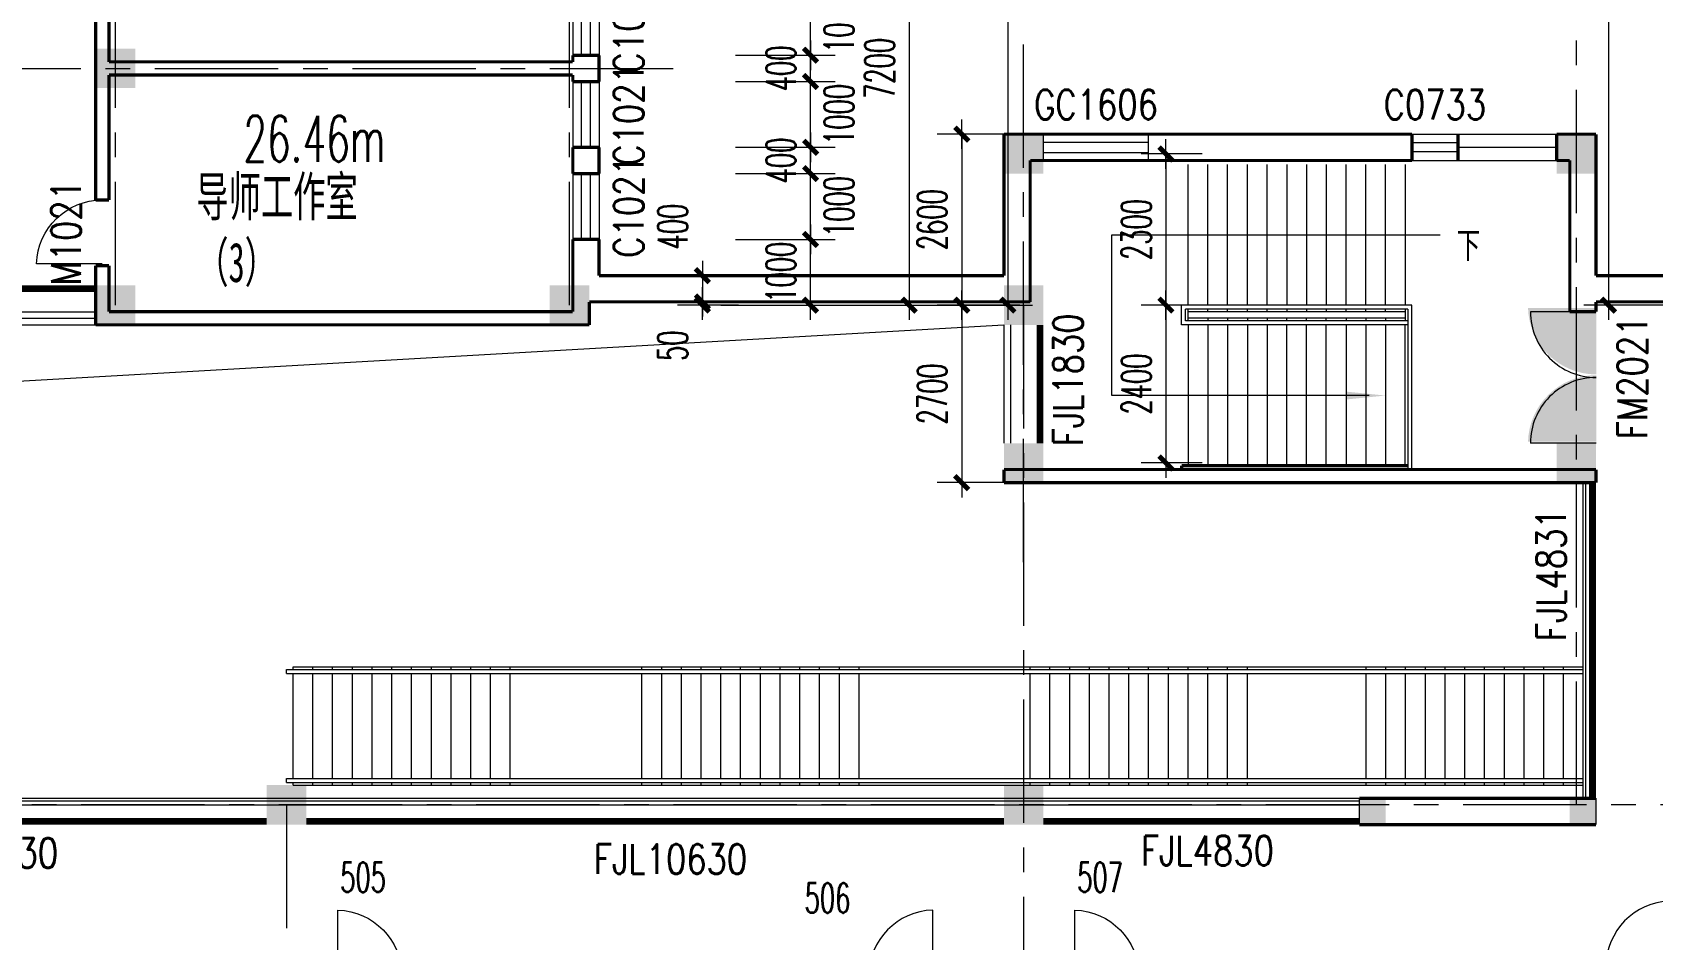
# Model space of a CAD drawing. Extents: x 1575758 to 1999219, y -897052 to -636879.
# Drawn here: x 1905286 to 1929906, y -698258 to -684460 of the extents above; entities that cross this region are included whole.
import ezdxf
from ezdxf.enums import TextEntityAlignment as Align

# ---------------------------------------------------------------- set-up
doc = ezdxf.new("R2010")
doc.units = 0
doc.header["$LTSCALE"] = 1500
doc.header["$MEASUREMENT"] = 0
doc.linetypes.add('CENTER', pattern=[2, 1.25, -0.25, 0.25, -0.25])
doc.linetypes.add('DASH', pattern=[0.35, 0.25, -0.1])
doc.layers.get('0').update_dxf_attribs({"linetype": 'CONTINUOUS', "lineweight": 5})
doc.layers.get('DEFPOINTS').update_dxf_attribs({"linetype": 'CONTINUOUS', "lineweight": 5})
for name, color, linetype, lineweight in [('AXIS', 7, 'CONTINUOUS', 5), ('COLUMN', 7, 'CONTINUOUS', 5), ('DOTE', 7, 'CENTER', 5), ('OTHER', 7, 'CONTINUOUS', 5), ('P-S-TEXT', 7, 'CONTINUOUS', 5), ('PUB_DIM', 7, 'CONTINUOUS', 5), ('STAIR', 7, 'CONTINUOUS', 0), ('U型玻璃', 7, 'CONTINUOUS', 5), ('WALL', 7, 'CONTINUOUS', 5), ('WINDOW', 7, 'CONTINUOUS', 0), ('WINDOW_TEXT', 7, 'CONTINUOUS', 5), ('我的', 7, 'CONTINUOUS', 5), ('防火卷帘', 7, 'CONTINUOUS', 5), ('防火卷帘名称', 7, 'CONTINUOUS', 5)]:
    doc.layers.add(name, color=color, linetype=linetype, lineweight=lineweight)
doc.layers.add('防火门', color=10, linetype='CONTINUOUS')
doc.styles.add('_SIMPLEX', font='SIMPLEX.shx', dxfattribs={"width": 0.6})
doc.styles.add('DIM_FONT', font='romans.shx', dxfattribs={"width": 0.6})
doc.styles.add('H1', font='romans.shx', dxfattribs={"width": 1.2, "bigfont": 'hztxt.shx'})
doc.styles.add('SIMPLEX', font='SIMPLEX.SHX', dxfattribs={"width": 0.6})
doc.dimstyles.new('NORMAL', dxfattribs={"dimscale": 1.5, "dimtxt": 300, "dimasz": 1, "dimexe": 250, "dimexo": 300, "dimgap": 150, "dimtad": 1, "dimdec": 0, "dimdsep": 46, "dimtxsty": 'DIM_FONT', "dimblk1": '_DIMX', "dimblk2": '_DIMX', "dimsah": 1, "dimcen": 2.5, "dimdle": 0.3, "dimclrd": 256, "dimclre": 256, "dimclrt": 256, "dimadec": 0, "dimazin": 0, "dimtfac": 1, "dimtdec": 0, "dimtix": 1, "dimtmove": 2, "dimatfit": 3, "dimldrblk": '_DIMX', "dimfxl": 1, "dimtvp": 1, "dimtolj": 1, "dimtzin": 0, "dimlwd": -1, "dimlwe": -1, "dimarcsym": 0})

# ---------------------------------------------------------------- blocks, each defined once
blk = doc.blocks.new('_FZH')
blk.add_solid([(0.5, -0.5), (-0.5, -0.5), (0.5, 0.5), (-0.5, 0.5)])
blk = doc.blocks.new('M_A2ZXL')
blk.add_line((-0.472, 0), (-0.472, -1))
blk.add_arc((-0.5, 0), 1, 271.6231, 0)
blk = doc.blocks.new('_WBLK')
for p, q in [((-0.5, 0.5), (0.5, 0.5)), ((0.5, 0.167), (-0.5, 0.167)), ((0.5, -0.167), (-0.5, -0.167)), ((-0.5, -0.5), (0.5, -0.5))]:
    blk.add_line(p, q)
at = {"layer": 'WINDOW_TEXT', "style": 'SIMPLEX', "flags": 9}
blk.add_attdef('A', text='', height=1, dxfattribs=at).set_placement((0, 1.5), align=Align.MIDDLE)
blk = doc.blocks.new('_DIMX')
blk.add_line((-150, 0), (150, 0))
at = {"const_width": 50}
blk.add_lwpolyline([(-70, -70), (70, 70)], dxfattribs=at)
blk = doc.blocks.new('*D1109')
at = {"layer": 'AXIS'}
for p, q in [((1915748, -681408), (1918985, -681408)), ((1918610, -681409), (1918610, -688606)), ((1915748, -688608), (1918985, -688608))]:
    blk.add_line(p, q, dxfattribs=at)
at = {"layer": 'DEFPOINTS', "color": 0, "lineweight": 5}
for p in [(1915298, -681408), (1915298, -688608), (1918610, -688608)]:
    blk.add_point(p, dxfattribs=at)
at = {"layer": 'AXIS', "xscale": 1.5, "yscale": 1.5, "zscale": 1.5}
for p, rotation in [((1918610, -681408), 90), ((1918610, -688608), 270)]:
    blk.add_blockref('_DIMX', p, dxfattribs=dict(at, rotation=rotation))
at = {"layer": 'AXIS', "insert": (1918160, -685008), "char_height": 450, "attachment_point": 5, "rotation": 90, "style": 'DIM_FONT'}
blk.add_mtext('\\A1;7200', dxfattribs=at)
blk = doc.blocks.new('*D1110')
at = {"layer": 'AXIS'}
for p, q in [((1916060, -653358), (1920485, -653358)), ((1920110, -653359), (1920110, -688606)), ((1916060, -688608), (1920485, -688608))]:
    blk.add_line(p, q, dxfattribs=at)
at = {"layer": 'DEFPOINTS', "color": 0, "lineweight": 5}
for p in [(1915610, -653358), (1915610, -688608), (1920110, -688608)]:
    blk.add_point(p, dxfattribs=at)
at = {"layer": 'AXIS', "xscale": 1.5, "yscale": 1.5, "zscale": 1.5}
for p, rotation in [((1920110, -653358), 90), ((1920110, -688608), 270)]:
    blk.add_blockref('_DIMX', p, dxfattribs=dict(at, rotation=rotation))
at = {"layer": 'AXIS', "insert": (1919660, -670983), "char_height": 450, "attachment_point": 5, "rotation": 90, "style": 'DIM_FONT'}
blk.add_mtext('\\A1;35250', dxfattribs=at)
blk = doc.blocks.new('*D1115')
at = {"layer": 'AXIS'}
for p, q in [((1932692, -653358), (1928859, -653358)), ((1929234, -653359), (1929234, -688606)), ((1932692, -688608), (1928859, -688608))]:
    blk.add_line(p, q, dxfattribs=at)
at = {"layer": 'DEFPOINTS', "color": 0, "lineweight": 5}
for p in [(1933142, -653358), (1929234, -688608), (1933142, -688608)]:
    blk.add_point(p, dxfattribs=at)
at = {"layer": 'AXIS', "xscale": 1.5, "yscale": 1.5, "zscale": 1.5}
for p, rotation in [((1929234, -653358), 90), ((1929234, -688608), 270)]:
    blk.add_blockref('_DIMX', p, dxfattribs=dict(at, rotation=rotation))
at = {"layer": 'AXIS', "insert": (1928784, -670983), "char_height": 450, "attachment_point": 5, "rotation": 90, "style": 'DIM_FONT'}
blk.add_mtext('\\A1;35250', dxfattribs=at)
blk = doc.blocks.new('*D1122')
at = {"layer": 'DEFPOINTS', "color": 0, "lineweight": 5}
for p in [(1915518, -686208), (1917110, -686208), (1915518, -686608)]:
    blk.add_point(p, dxfattribs=at)
at = {"layer": 'PUB_DIM'}
for p, q in [((1915968, -686208), (1917485, -686208)), ((1917110, -686206), (1917110, -686205)), ((1917110, -686608), (1917110, -686208)), ((1915968, -686608), (1917485, -686608)), ((1917110, -686609), (1917110, -686611))]:
    blk.add_line(p, q, dxfattribs=at)
at = {"layer": 'PUB_DIM', "xscale": 1.5, "yscale": 1.5, "zscale": 1.5}
for p, rotation in [((1917110, -686208), 270), ((1917110, -686608), 90)]:
    blk.add_blockref('_DIMX', p, dxfattribs=dict(at, rotation=rotation))
at = {"layer": 'PUB_DIM', "insert": (1916660, -686408), "char_height": 450, "attachment_point": 5, "rotation": 90, "style": 'DIM_FONT'}
blk.add_mtext('\\A1;400', dxfattribs=at)
blk = doc.blocks.new('*D1123')
at = {"layer": 'DEFPOINTS', "color": 0, "lineweight": 5}
for p in [(1915518, -685208), (1917110, -685208), (1915518, -686208)]:
    blk.add_point(p, dxfattribs=at)
at = {"layer": 'PUB_DIM'}
for p, q in [((1915968, -685208), (1917485, -685208)), ((1917110, -686206), (1917110, -685209)), ((1915968, -686208), (1917485, -686208))]:
    blk.add_line(p, q, dxfattribs=at)
at = {"layer": 'PUB_DIM', "xscale": 1.5, "yscale": 1.5, "zscale": 1.5}
for p, rotation in [((1917110, -685208), 90), ((1917110, -686208), 270)]:
    blk.add_blockref('_DIMX', p, dxfattribs=dict(at, rotation=rotation))
at = {"layer": 'PUB_DIM', "insert": (1917542, -685708), "char_height": 450, "attachment_point": 5, "rotation": 90, "style": 'DIM_FONT'}
blk.add_mtext('\\A1;1000', dxfattribs=at)
blk = doc.blocks.new('*D1124')
at = {"layer": 'DEFPOINTS', "color": 0, "lineweight": 5}
for p in [(1915518, -684808), (1917110, -684808), (1915518, -685208)]:
    blk.add_point(p, dxfattribs=at)
at = {"layer": 'PUB_DIM'}
for p, q in [((1915968, -684808), (1917485, -684808)), ((1917110, -684806), (1917110, -684805)), ((1917110, -685208), (1917110, -684808)), ((1915968, -685208), (1917485, -685208)), ((1917110, -685209), (1917110, -685211))]:
    blk.add_line(p, q, dxfattribs=at)
at = {"layer": 'PUB_DIM', "xscale": 1.5, "yscale": 1.5, "zscale": 1.5}
for p, rotation in [((1917110, -684808), 270), ((1917110, -685208), 90)]:
    blk.add_blockref('_DIMX', p, dxfattribs=dict(at, rotation=rotation))
at = {"layer": 'PUB_DIM', "insert": (1916660, -685008), "char_height": 450, "attachment_point": 5, "rotation": 90, "style": 'DIM_FONT'}
blk.add_mtext('\\A1;400', dxfattribs=at)
blk = doc.blocks.new('*D1126')
at = {"layer": 'DEFPOINTS', "color": 0, "lineweight": 5}
for p in [(1915518, -687608), (1917110, -687608), (1915518, -688608)]:
    blk.add_point(p, dxfattribs=at)
at = {"layer": 'PUB_DIM'}
for p, q in [((1915968, -687608), (1917485, -687608)), ((1917110, -687606), (1917110, -687605)), ((1917110, -688608), (1917110, -687608)), ((1915968, -688608), (1917485, -688608)), ((1917110, -688609), (1917110, -688611))]:
    blk.add_line(p, q, dxfattribs=at)
at = {"layer": 'PUB_DIM', "xscale": 1.5, "yscale": 1.5, "zscale": 1.5}
for p, rotation in [((1917110, -687608), 270), ((1917110, -688608), 90)]:
    blk.add_blockref('_DIMX', p, dxfattribs=dict(at, rotation=rotation))
at = {"layer": 'PUB_DIM', "insert": (1916660, -688108), "char_height": 450, "attachment_point": 5, "rotation": 90, "style": 'DIM_FONT'}
blk.add_mtext('\\A1;1000', dxfattribs=at)
blk = doc.blocks.new('*D1675')
at = {"layer": 'DEFPOINTS', "color": 0, "lineweight": 5}
for p in [(1915518, -686608), (1917110, -686608), (1915518, -687608)]:
    blk.add_point(p, dxfattribs=at)
at = {"layer": 'PUB_DIM'}
for p, q in [((1915968, -686608), (1917485, -686608)), ((1917110, -687606), (1917110, -686609)), ((1915968, -687608), (1917485, -687608))]:
    blk.add_line(p, q, dxfattribs=at)
at = {"layer": 'PUB_DIM', "xscale": 1.5, "yscale": 1.5, "zscale": 1.5}
for p, rotation in [((1917110, -686608), 90), ((1917110, -687608), 270)]:
    blk.add_blockref('_DIMX', p, dxfattribs=dict(at, rotation=rotation))
at = {"layer": 'PUB_DIM', "insert": (1917542, -687108), "char_height": 450, "attachment_point": 5, "rotation": 90, "style": 'DIM_FONT'}
blk.add_mtext('\\A1;1000', dxfattribs=at)
blk = doc.blocks.new('*D1676')
at = {"layer": 'DEFPOINTS', "color": 0, "lineweight": 5}
for p in [(1915518, -683808), (1917110, -683808), (1915518, -684808)]:
    blk.add_point(p, dxfattribs=at)
at = {"layer": 'PUB_DIM'}
for p, q in [((1915968, -683808), (1917485, -683808)), ((1917110, -684806), (1917110, -683809)), ((1915968, -684808), (1917485, -684808))]:
    blk.add_line(p, q, dxfattribs=at)
at = {"layer": 'PUB_DIM', "xscale": 1.5, "yscale": 1.5, "zscale": 1.5}
for p, rotation in [((1917110, -683808), 90), ((1917110, -684808), 270)]:
    blk.add_blockref('_DIMX', p, dxfattribs=dict(at, rotation=rotation))
at = {"layer": 'PUB_DIM', "insert": (1917542, -684308), "char_height": 450, "attachment_point": 5, "rotation": 90, "style": 'DIM_FONT'}
blk.add_mtext('\\A1;1000', dxfattribs=at)
blk = doc.blocks.new('*D1679')
at = {"layer": 'AXIS'}
for p, q in [((1920298, -686008), (1919033, -686008)), ((1919408, -686009), (1919408, -688606)), ((1920291, -688608), (1919033, -688608))]:
    blk.add_line(p, q, dxfattribs=at)
at = {"layer": 'DEFPOINTS', "color": 0, "lineweight": 5}
for p in [(1920748, -686008), (1919408, -688608), (1920741, -688608)]:
    blk.add_point(p, dxfattribs=at)
at = {"layer": 'AXIS', "xscale": 1.5, "yscale": 1.5, "zscale": 1.5}
for p, rotation in [((1919408, -686008), 90), ((1919408, -688608), 270)]:
    blk.add_blockref('_DIMX', p, dxfattribs=dict(at, rotation=rotation))
at = {"layer": 'AXIS', "insert": (1918958, -687308), "char_height": 450, "attachment_point": 5, "rotation": 90, "style": 'DIM_FONT'}
blk.add_mtext('\\A1;2600', dxfattribs=at)
blk = doc.blocks.new('*D1680')
at = {"layer": 'AXIS'}
for p, q in [((1920291, -688608), (1919033, -688608)), ((1919408, -688609), (1919408, -691306)), ((1920298, -691308), (1919033, -691308))]:
    blk.add_line(p, q, dxfattribs=at)
at = {"layer": 'DEFPOINTS', "color": 0, "lineweight": 5}
for p in [(1920741, -688608), (1919408, -691308), (1920748, -691308)]:
    blk.add_point(p, dxfattribs=at)
at = {"layer": 'AXIS', "xscale": 1.5, "yscale": 1.5, "zscale": 1.5}
for p, rotation in [((1919408, -688608), 90), ((1919408, -691308), 270)]:
    blk.add_blockref('_DIMX', p, dxfattribs=dict(at, rotation=rotation))
at = {"layer": 'AXIS', "insert": (1918958, -689958), "char_height": 450, "attachment_point": 5, "rotation": 90, "style": 'DIM_FONT'}
blk.add_mtext('\\A1;2700', dxfattribs=at)
blk = doc.blocks.new('_ARROW')
blk.add_solid([(0, 0), (-1, 0.1), (-1, -0.1)])
blk = doc.blocks.new('_GCBLK')
at = {"linetype": 'DASH'}
for p, q in [((-0.5, -0.5), (-0.5, 0.5)), ((0.5, -0.5), (0.5, 0.5)), ((-0.5, 0.2), (0.5, 0.2)), ((-0.5, -0.2), (0.5, -0.2))]:
    blk.add_line(p, q, dxfattribs=at)
at = {"layer": 'WINDOW_TEXT', "style": 'SIMPLEX', "flags": 9}
blk.add_attdef('A', text='', height=1, dxfattribs=at).set_placement((0, 1.5), align=Align.MIDDLE)
blk = doc.blocks.new('M_A3PTU')
for p, q in [((-0.5, 0), (-0.499, -0.498)), ((0.5, 0), (0.499, -0.498))]:
    blk.add_line(p, q)
for centre, start, end in [((-0.498, -0.001), 269.885, 0.0763), ((0.498, -0.001), 179.9237, 270.115)]:
    blk.add_arc(centre, 0.498, start, end)
blk = doc.blocks.new('*D1764')
at = {"layer": 'DEFPOINTS', "color": 0, "lineweight": 5}
for p in [(1923511, -686308), (1922511, -688608), (1923511, -688608)]:
    blk.add_point(p, dxfattribs=at)
at = {"layer": 'PUB_DIM'}
for p, q in [((1923061, -686308), (1922136, -686308)), ((1922511, -686309), (1922511, -688606)), ((1923061, -688608), (1922136, -688608))]:
    blk.add_line(p, q, dxfattribs=at)
at = {"layer": 'PUB_DIM', "xscale": 1.5, "yscale": 1.5, "zscale": 1.5}
for p, rotation in [((1922511, -686308), 90), ((1922511, -688608), 270)]:
    blk.add_blockref('_DIMX', p, dxfattribs=dict(at, rotation=rotation))
at = {"layer": 'PUB_DIM', "insert": (1922061, -687458), "char_height": 450, "attachment_point": 5, "rotation": 90, "style": 'DIM_FONT'}
blk.add_mtext('\\A1;2300', dxfattribs=at)
blk = doc.blocks.new('*D1765')
at = {"layer": 'DEFPOINTS', "color": 0, "lineweight": 5}
for p in [(1923511, -688608), (1922511, -691008), (1923511, -691008)]:
    blk.add_point(p, dxfattribs=at)
at = {"layer": 'PUB_DIM'}
for p, q in [((1923061, -688608), (1922136, -688608)), ((1922511, -688609), (1922511, -691006)), ((1923061, -691008), (1922136, -691008))]:
    blk.add_line(p, q, dxfattribs=at)
at = {"layer": 'PUB_DIM', "xscale": 1.5, "yscale": 1.5, "zscale": 1.5}
for p, rotation in [((1922511, -688608), 90), ((1922511, -691008), 270)]:
    blk.add_blockref('_DIMX', p, dxfattribs=dict(at, rotation=rotation))
at = {"layer": 'PUB_DIM', "insert": (1922061, -689808), "char_height": 450, "attachment_point": 5, "rotation": 90, "style": 'DIM_FONT'}
blk.add_mtext('\\A1;2400', dxfattribs=at)
blk = doc.blocks.new('*D2220')
at = {"layer": 'DEFPOINTS', "color": 0, "lineweight": 5}
for p in [(1916466, -688158), (1915466, -688558), (1916466, -688558)]:
    blk.add_point(p, dxfattribs=at)
at = {"layer": 'PUB_DIM'}
for p, q in [((1916016, -688158), (1915091, -688158)), ((1915466, -688156), (1915466, -688155)), ((1915466, -688158), (1915466, -688558)), ((1916016, -688558), (1915091, -688558)), ((1915466, -688559), (1915466, -688561))]:
    blk.add_line(p, q, dxfattribs=at)
at = {"layer": 'PUB_DIM', "xscale": 1.5, "yscale": 1.5, "zscale": 1.5}
for p, rotation in [((1915466, -688158), 270), ((1915466, -688558), 90)]:
    blk.add_blockref('_DIMX', p, dxfattribs=dict(at, rotation=rotation))
at = {"layer": 'PUB_DIM', "insert": (1915016, -687414), "char_height": 450, "attachment_point": 5, "rotation": 90, "style": 'DIM_FONT'}
blk.add_mtext('\\A1;400', dxfattribs=at)
blk = doc.blocks.new('*D2221')
at = {"layer": 'DEFPOINTS', "color": 0, "lineweight": 5}
for p in [(1915466, -688608), (1916466, -688558), (1916466, -688608)]:
    blk.add_point(p, dxfattribs=at)
at = {"layer": 'PUB_DIM'}
for p, q in [((1916016, -688558), (1915091, -688558)), ((1916016, -688608), (1915091, -688608)), ((1915466, -688556), (1915466, -688555)), ((1915466, -688558), (1915466, -688608)), ((1915466, -688609), (1915466, -688611))]:
    blk.add_line(p, q, dxfattribs=at)
at = {"layer": 'PUB_DIM', "xscale": 1.5, "yscale": 1.5, "zscale": 1.5}
for p, rotation in [((1915466, -688558), 270), ((1915466, -688608), 90)]:
    blk.add_blockref('_DIMX', p, dxfattribs=dict(at, rotation=rotation))
at = {"layer": 'PUB_DIM', "insert": (1915016, -689224), "char_height": 450, "attachment_point": 5, "rotation": 90, "style": 'DIM_FONT'}
blk.add_mtext('\\A1;50', dxfattribs=at)

msp = doc.modelspace()

# ---------------------------------------------------------------- hatches: boundary and pattern name
at = {"layer": '防火门'}
for points in [[(1929052.2, -688651.5), (1928012.6, -688651.5, 0.4059403), (1929052.2, -689662.1)], [(1929052.2, -690683.6), (1928012.6, -690683.6, -0.4059403), (1929052.2, -689673)]]:
    msp.add_hatch(color=256, dxfattribs=at).paths.add_polyline_path(points)

# ---------------------------------------------------------------- linework, layer by layer
at = {"layer": 'DOTE'}
for p, q in [((1920347.8, -692517.3), (1920347.8, -649086.4)), ((1928747.8, -696208), (1928747.8, -649086.4)), ((1906547.8, -688608), (1906547.8, -650709.5)), ((1913447.8, -688608), (1913447.8, -650709.5)), ((1904147.8, -685008), (1915297.7, -685008)), ((1920347.8, -688608), (1920347.8, -719249.1)), ((1973903.2, -696208), (1888847.8, -696208)), ((1909147.8, -696207.9), (1909147.8, -719249.1))]:
    msp.add_line(p, q, dxfattribs=at)
at = {"layer": 'OTHER'}
msp.add_lwpolyline([(1900747.8, -696108), (1901688.5, -689958.6), (1920047.8, -688908)], dxfattribs=at)
at = {"layer": 'PUB_DIM'}
msp.add_lwpolyline([(1925597.8, -689983), (1921687.5, -689983), (1921687.5, -687538), (1926676.1, -687538)], dxfattribs=at)
at = {"layer": 'STAIR'}
for p, q in [((1926187.8, -686408), (1922807.8, -686408)), ((1922847.8, -688608), (1922847.8, -686468)), ((1923147.8, -688608), (1923147.8, -686468)), ((1923447.8, -688608), (1923447.8, -686468)), ((1923747.8, -688608), (1923747.8, -686468)), ((1924047.8, -688608), (1924047.8, -686468)), ((1924347.8, -686468), (1924347.8, -688608)), ((1924647.8, -686468), (1924647.8, -688608)), ((1924947.8, -686468), (1924947.8, -688608)), ((1925247.8, -688608), (1925247.8, -686468)), ((1925547.8, -688608), (1925547.8, -686468)), ((1925847.8, -688608), (1925847.8, -686468)), ((1926147.8, -686468), (1926147.8, -688608)), ((1926247.8, -688608), (1922747.8, -688608)), ((1922747.8, -688908), (1922747.8, -688608)), ((1926247.8, -691108), (1926247.8, -688608)), ((1926187.8, -688668), (1922807.8, -688668)), ((1922807.8, -688848), (1922807.8, -688668)), ((1926187.8, -688848), (1922807.8, -688848)), ((1922847.8, -688848), (1922847.8, -688668)), ((1926147.8, -688708), (1922847.8, -688708)), ((1926147.8, -688808), (1922847.8, -688808)), ((1923147.8, -688708), (1923147.8, -688668)), ((1923147.8, -688808), (1923147.8, -688848)), ((1923447.8, -688708), (1923447.8, -688668)), ((1923447.8, -688808), (1923447.8, -688848)), ((1923747.8, -688708), (1923747.8, -688668)), ((1923747.8, -688808), (1923747.8, -688848)), ((1924047.8, -688708), (1924047.8, -688668)), ((1924047.8, -688808), (1924047.8, -688848)), ((1924347.8, -688668), (1924347.8, -688708)), ((1924347.8, -688848), (1924347.8, -688808)), ((1924647.8, -688668), (1924647.8, -688708)), ((1924647.8, -688848), (1924647.8, -688808)), ((1924947.8, -688668), (1924947.8, -688708)), ((1924947.8, -688848), (1924947.8, -688808)), ((1925247.8, -688708), (1925247.8, -688668)), ((1925247.8, -688808), (1925247.8, -688848)), ((1925547.8, -688708), (1925547.8, -688668)), ((1925547.8, -688808), (1925547.8, -688848)), ((1925847.8, -688708), (1925847.8, -688668)), ((1925847.8, -688808), (1925847.8, -688848)), ((1926147.8, -688668), (1926147.8, -688848)), ((1926187.8, -688668), (1926187.8, -691108)), ((1920047.8, -688908), (1920047.8, -690708)), ((1920147.8, -688908), (1920147.8, -690708)), ((1926187.8, -688908), (1922747.8, -688908)), ((1922847.8, -688908), (1922847.8, -691048)), ((1923147.8, -688908), (1923147.8, -691048)), ((1923447.8, -688908), (1923447.8, -691048)), ((1923747.8, -688908), (1923747.8, -691048)), ((1924047.8, -688908), (1924047.8, -691048)), ((1924347.8, -691048), (1924347.8, -688908)), ((1924647.8, -691048), (1924647.8, -688908)), ((1924947.8, -691048), (1924947.8, -688908)), ((1925247.8, -688908), (1925247.8, -691048)), ((1925547.8, -688908), (1925547.8, -691048)), ((1925847.8, -688908), (1925847.8, -691048)), ((1926147.8, -691048), (1926147.8, -688908)), ((1928847.8, -691308), (1928847.8, -696108)), ((1928887.8, -691308), (1928887.8, -696108)), ((1928947.8, -691308), (1928947.8, -696108)), ((1909147.9, -694208), (1909147.9, -694148)), ((1909147.9, -694148), (1928847.8, -694148)), ((1909147.9, -694208), (1928847.8, -694208)), ((1909247.9, -694148), (1909247.9, -694108)), ((1909247.9, -694108), (1928847.9, -694108)), ((1909247.9, -695808), (1909247.9, -694208)), ((1909547.9, -694148), (1909547.9, -694108)), ((1909547.9, -695808), (1909547.9, -694208)), ((1909847.9, -694148), (1909847.9, -694108)), ((1909847.9, -695808), (1909847.9, -694208)), ((1910147.9, -694148), (1910147.9, -694108)), ((1910147.9, -695808), (1910147.9, -694208)), ((1910447.9, -694148), (1910447.9, -694108)), ((1910447.9, -695808), (1910447.9, -694208)), ((1910747.9, -694148), (1910747.9, -694108)), ((1910747.9, -695808), (1910747.9, -694208)), ((1911047.9, -694148), (1911047.9, -694108)), ((1911047.9, -695808), (1911047.9, -694208)), ((1911347.9, -694148), (1911347.9, -694108)), ((1911347.9, -695808), (1911347.9, -694208)), ((1911647.9, -694148), (1911647.9, -694108)), ((1911647.9, -695808), (1911647.9, -694208)), ((1911947.9, -694148), (1911947.9, -694108)), ((1911947.9, -695808), (1911947.9, -694208)), ((1912247.9, -694148), (1912247.9, -694108)), ((1912247.9, -695808), (1912247.9, -694208)), ((1912547.9, -694148), (1912547.9, -694108)), ((1912547.9, -695808), (1912547.9, -694208)), ((1914547.9, -694148), (1914547.9, -694108)), ((1914547.9, -695808), (1914547.9, -694208)), ((1914847.9, -694148), (1914847.9, -694108)), ((1914847.9, -695808), (1914847.9, -694208)), ((1915147.9, -694148), (1915147.9, -694108)), ((1915147.9, -695808), (1915147.9, -694208)), ((1915447.9, -694148), (1915447.9, -694108)), ((1915447.9, -695808), (1915447.9, -694208)), ((1915747.9, -694148), (1915747.9, -694108)), ((1915747.9, -695808), (1915747.9, -694208)), ((1916047.9, -694148), (1916047.9, -694108)), ((1916047.9, -695808), (1916047.9, -694208)), ((1916347.9, -694148), (1916347.9, -694108)), ((1916347.9, -695808), (1916347.9, -694208)), ((1916647.9, -694148), (1916647.9, -694108)), ((1916647.9, -695808), (1916647.9, -694208)), ((1916947.9, -694148), (1916947.9, -694108)), ((1916947.9, -695808), (1916947.9, -694208)), ((1917247.9, -694148), (1917247.9, -694108)), ((1917247.9, -695808), (1917247.9, -694208)), ((1917547.9, -694148), (1917547.9, -694108)), ((1917547.9, -695808), (1917547.9, -694208)), ((1917847.9, -694148), (1917847.9, -694108)), ((1917847.9, -695808), (1917847.9, -694208)), ((1920447.9, -694148), (1920447.9, -694108)), ((1920447.9, -695808), (1920447.9, -694208)), ((1920747.9, -694148), (1920747.9, -694108)), ((1920747.9, -695808), (1920747.9, -694208)), ((1921047.9, -694148), (1921047.9, -694108)), ((1921047.9, -695808), (1921047.9, -694208)), ((1921347.9, -694148), (1921347.9, -694108)), ((1921347.9, -695808), (1921347.9, -694208)), ((1921647.9, -694148), (1921647.9, -694108)), ((1921647.9, -695808), (1921647.9, -694208)), ((1921947.9, -694148), (1921947.9, -694108)), ((1921947.9, -695808), (1921947.9, -694208)), ((1922247.9, -694148), (1922247.9, -694108)), ((1922247.9, -695808), (1922247.9, -694208)), ((1922547.9, -694148), (1922547.9, -694108)), ((1922547.9, -695808), (1922547.9, -694208)), ((1922847.9, -694148), (1922847.9, -694108)), ((1922847.9, -695808), (1922847.9, -694208)), ((1923147.9, -694148), (1923147.9, -694108)), ((1923147.9, -695808), (1923147.9, -694208)), ((1923447.9, -694148), (1923447.9, -694108)), ((1923447.9, -695808), (1923447.9, -694208)), ((1923747.9, -694148), (1923747.9, -694108)), ((1923747.9, -695808), (1923747.9, -694208)), ((1925547.9, -694108), (1925547.9, -694148)), ((1925547.9, -694208), (1925547.9, -695808)), ((1925847.9, -694108), (1925847.9, -694148)), ((1925847.9, -694208), (1925847.9, -695808)), ((1926147.9, -694108), (1926147.9, -694148)), ((1926147.9, -694208), (1926147.9, -695808)), ((1926447.9, -694108), (1926447.9, -694148)), ((1926447.9, -694208), (1926447.9, -695808)), ((1926747.9, -694108), (1926747.9, -694148)), ((1926747.9, -694208), (1926747.9, -695808)), ((1927047.9, -694108), (1927047.9, -694148)), ((1927047.9, -694208), (1927047.9, -695808)), ((1927347.9, -694108), (1927347.9, -694148)), ((1927347.9, -694208), (1927347.9, -695808)), ((1927647.9, -694108), (1927647.9, -694148)), ((1927647.9, -694208), (1927647.9, -695808)), ((1927947.9, -694108), (1927947.9, -694148)), ((1927947.9, -694208), (1927947.9, -695808)), ((1928247.9, -694108), (1928247.9, -694148)), ((1928247.9, -694208), (1928247.9, -695808)), ((1928547.9, -694108), (1928547.9, -694148)), ((1928547.9, -694208), (1928547.9, -695808)), ((1909147.9, -695868), (1909147.9, -695808)), ((1909147.9, -695808), (1928847.8, -695808)), ((1909147.9, -695868), (1928847.8, -695868)), ((1909247.9, -695908), (1909247.9, -695868)), ((1909247.9, -695908), (1928847.9, -695908)), ((1909547.9, -695908), (1909547.9, -695868)), ((1909847.9, -695908), (1909847.9, -695868)), ((1910147.9, -695908), (1910147.9, -695868)), ((1910447.9, -695908), (1910447.9, -695868)), ((1910747.9, -695908), (1910747.9, -695868)), ((1911047.9, -695908), (1911047.9, -695868)), ((1911347.9, -695908), (1911347.9, -695868)), ((1911647.9, -695908), (1911647.9, -695868)), ((1911947.9, -695908), (1911947.9, -695868)), ((1912247.9, -695908), (1912247.9, -695868)), ((1912547.9, -695908), (1912547.9, -695868)), ((1914547.9, -695908), (1914547.9, -695868)), ((1914847.9, -695908), (1914847.9, -695868)), ((1915147.9, -695908), (1915147.9, -695868)), ((1915447.9, -695908), (1915447.9, -695868)), ((1915747.9, -695908), (1915747.9, -695868)), ((1916047.9, -695908), (1916047.9, -695868)), ((1916347.9, -695908), (1916347.9, -695868)), ((1916647.9, -695908), (1916647.9, -695868)), ((1916947.9, -695908), (1916947.9, -695868)), ((1917247.9, -695908), (1917247.9, -695868)), ((1917547.9, -695908), (1917547.9, -695868)), ((1917847.9, -695908), (1917847.9, -695868)), ((1920447.9, -695908), (1920447.9, -695868)), ((1920747.9, -695908), (1920747.9, -695868)), ((1921047.9, -695908), (1921047.9, -695868)), ((1921347.9, -695908), (1921347.9, -695868)), ((1921647.9, -695908), (1921647.9, -695868)), ((1921947.9, -695908), (1921947.9, -695868)), ((1922247.9, -695908), (1922247.9, -695868)), ((1922547.9, -695908), (1922547.9, -695868)), ((1922847.9, -695908), (1922847.9, -695868)), ((1923147.9, -695908), (1923147.9, -695868)), ((1923447.9, -695908), (1923447.9, -695868)), ((1923747.9, -695908), (1923747.9, -695868)), ((1925547.9, -695868), (1925547.9, -695908)), ((1925847.9, -695868), (1925847.9, -695908)), ((1926147.9, -695868), (1926147.9, -695908)), ((1926447.9, -695868), (1926447.9, -695908)), ((1926747.9, -695868), (1926747.9, -695908)), ((1927047.9, -695868), (1927047.9, -695908)), ((1927347.9, -695868), (1927347.9, -695908)), ((1927647.9, -695868), (1927647.9, -695908)), ((1927947.9, -695868), (1927947.9, -695908)), ((1928247.9, -695868), (1928247.9, -695908)), ((1928547.9, -695868), (1928547.9, -695908)), ((1900649.3, -696148), (1925440.5, -696148)), ((1900697.8, -696108), (1925440.5, -696108)), ((1900847.8, -696208), (1925440.5, -696208)), ((1929047.8, -696408), (1929047.9, -696408))]:
    msp.add_line(p, q, dxfattribs=at)
at = {"layer": 'STAIR', "const_width": 50}
for points in [[(1922747.8, -691048), (1922747.8, -691108)], [(1922747.8, -691048), (1926187.8, -691048)], [(1926187.8, -691108), (1922807.8, -691108)]]:
    msp.add_lwpolyline(points, dxfattribs=at)
at = {"layer": 'U型玻璃'}
for p, q in [((1900847.8, -688707.9), (1906247.8, -688707.9)), ((1900847.8, -688807.9), (1906247.8, -688807.9)), ((1900847.8, -688907.9), (1906247.8, -688907.9))]:
    msp.add_line(p, q, dxfattribs=at)
at = {"layer": 'WALL'}
for p, q in [((1925447.5, -696108), (1925447.5, -696508)), ((1929047.8, -696508), (1929047.8, -696108))]:
    msp.add_line(p, q, dxfattribs=at)
at = {"layer": 'WALL', "const_width": 50}
for points in [[(1906247.8, -682907.9), (1906247.8, -687008)], [(1906447.8, -684908), (1906447.8, -682907.9)], [(1906447.8, -684908), (1913497.8, -684908)], [(1913497.8, -684908), (1913497.8, -684807.9)], [(1913897.8, -684807.9), (1913497.8, -684807.9)], [(1913897.8, -684807.9), (1913897.8, -685207.9)], [(1906447.8, -687008), (1906447.8, -685108)], [(1906447.8, -685108), (1913497.8, -685108)], [(1913497.8, -685207.9), (1913497.8, -685108)], [(1913897.8, -685207.9), (1913497.8, -685207.9)], [(1920047.8, -688158), (1920047.8, -686008)], [(1920047.8, -686008), (1926247.8, -686008)], [(1926247.8, -686408), (1926247.8, -686008)], [(1928447.8, -686008), (1929047.8, -686008)], [(1928447.8, -686408), (1928447.8, -686008)], [(1929047.8, -688158), (1929047.8, -686008)], [(1913897.8, -686207.9), (1913497.8, -686207.9)], [(1913497.8, -686607.9), (1913497.8, -686207.9)], [(1913897.8, -686207.9), (1913897.8, -686607.9)], [(1920447.8, -688558), (1920447.8, -686408)], [(1920447.8, -686408), (1926247.8, -686408)], [(1928447.8, -686408), (1928647.8, -686408)], [(1928647.8, -688708), (1928647.8, -686408)], [(1913897.8, -686607.9), (1913497.8, -686607.9)], [(1906247.8, -687008), (1906447.8, -687008)], [(1913897.8, -687607.9), (1913497.8, -687607.9)], [(1913497.8, -688707.9), (1913497.8, -687607.9)], [(1913897.8, -687607.9), (1913897.8, -688158)], [(1906247.8, -688008), (1906247.8, -688907.9)], [(1906247.8, -688008), (1906447.8, -688008)], [(1906447.8, -688707.9), (1906447.8, -688008)], [(1913897.8, -688158), (1920047.8, -688158)], [(1929047.8, -688158), (1934697.8, -688158)], [(1913747.8, -688558), (1913747.8, -688907.9)], [(1913747.8, -688558), (1920447.8, -688558)], [(1929047.8, -688708), (1929047.8, -688558)], [(1929047.8, -688558), (1934297.8, -688558)], [(1906447.8, -688707.9), (1913497.8, -688707.9)], [(1928647.8, -688708), (1929047.8, -688708)], [(1906247.8, -688907.9), (1913747.8, -688907.9)], [(1920047.8, -691308), (1920047.8, -691108)], [(1920047.8, -691108), (1929047.8, -691108)], [(1929047.8, -691308), (1920047.8, -691308)], [(1929047.8, -691308), (1929047.8, -691108)], [(1925447.5, -696108), (1929047.8, -696108)], [(1929047.8, -696508), (1925447.5, -696508)]]:
    msp.add_lwpolyline(points, dxfattribs=at)
at = {"layer": 'WINDOW'}
for p, q in [((1926947.8, -686008), (1928447.8, -686008)), ((1926947.8, -686208), (1928447.8, -686208)), ((1926947.8, -686408), (1928447.8, -686408))]:
    msp.add_line(p, q, dxfattribs=at)
at = {"layer": 'WINDOW', "const_width": 50}
msp.add_lwpolyline([(1926947.8, -686408), (1926947.8, -686008)], dxfattribs=at)
at = {"layer": '防火卷帘', "linetype": 'DASH', "const_width": 100}
for points in [[(1906242.8, -688358), (1898447.8, -688358)], [(1920597.8, -690708), (1920597.8, -688908)], [(1928997.8, -691308.2), (1928997.8, -696108)], [(1900947.7, -696458), (1908847.8, -696458)], [(1920047.8, -696458), (1909447.8, -696458)], [(1925447.5, -696458), (1920647.8, -696458)]]:
    msp.add_lwpolyline(points, dxfattribs=at)

# ---------------------------------------------------------------- block references
at = {"layer": 'COLUMN', "xscale": 600, "yscale": 600, "zscale": 600}
for p in [(1906547.8, -685008), (1906547.8, -688607.9), (1913447.8, -688607.9), (1909147.8, -696208), (1920347.8, -696208)]:
    msp.add_blockref('_FZH', p, dxfattribs=at)
at = {"layer": 'COLUMN', "extrusion": (0, 0, -1), "zscale": -400}
for p, xscale, yscale in [((-1920347.8, -686308), 600, 600), ((-1928747.8, -686308), 600, 600), ((-1920347.8, -688608), 600, 600), ((-1920347.8, -688608), 600, 600), ((-1920347.8, -691008), 600, 600), ((-1928747.8, -691008), 600, 600), ((-1925647.5, -696308), 400, 400), ((-1928847.8, -696308), 400, 400)]:
    msp.add_blockref('_FZH', p, dxfattribs=dict(at, xscale=xscale, yscale=yscale))
at = {"layer": 'PUB_DIM', "xscale": 600, "yscale": 600, "zscale": 600}
msp.add_blockref('_ARROW', (1925847.8, -689983), dxfattribs=at)
at = {"layer": 'WINDOW'}
ref = msp.add_blockref('_WBLK', (1913697.8, -684307.9), dxfattribs=dict(at, xscale=1000, yscale=400.0000000034925, zscale=1000, rotation=270))
ref.add_attrib('A', 'C1021', dxfattribs={"layer": 'WINDOW_TEXT', "height": 450, "rotation": 90, "style": '_SIMPLEX', "width": 0.8, "flags": 8}).set_placement((1914347.8, -684307.9), align=Align.MIDDLE)
ref = msp.add_blockref('_WBLK', (1913697.8, -685707.9), dxfattribs=dict(at, xscale=1000, yscale=400.0000000037253, zscale=1000, rotation=270))
ref.add_attrib('A', 'C1021', dxfattribs={"layer": 'WINDOW_TEXT', "height": 450, "rotation": 90, "style": '_SIMPLEX', "width": 0.8, "flags": 8}).set_placement((1914347.8, -685707.9), align=Align.MIDDLE)
ref = msp.add_blockref('_GCBLK', (1921447.8, -686208), dxfattribs=dict(at, xscale=1600, yscale=400, zscale=1600))
ref.add_attrib('A', 'GC1606', dxfattribs={"layer": 'WINDOW_TEXT', "height": 450, "style": '_SIMPLEX', "width": 0.8, "flags": 8}).set_placement((1921447.8, -685558), align=Align.MIDDLE)
ref = msp.add_blockref('_WBLK', (1926597.8, -686208), dxfattribs=dict(at, xscale=700, yscale=400.0000000001164, zscale=700))
ref.add_attrib('A', 'C0733', dxfattribs={"layer": 'WINDOW_TEXT', "height": 450, "style": '_SIMPLEX', "width": 0.8, "flags": 8}).set_placement((1926597.8, -685558), align=Align.MIDDLE)
ref = msp.add_blockref('_WBLK', (1913697.8, -687107.9), dxfattribs=dict(at, xscale=1000, yscale=400.0000000034925, zscale=1000, rotation=270))
ref.add_attrib('A', 'C1021', dxfattribs={"layer": 'WINDOW_TEXT', "height": 450, "rotation": 90, "style": '_SIMPLEX', "width": 0.8, "flags": 8}).set_placement((1914347.8, -687107.9), align=Align.MIDDLE)
ref = msp.add_blockref('M_A2ZXL', (1906347.8, -687508), dxfattribs=dict(at, xscale=1000, yscale=-1000, zscale=1000, rotation=90))
ref.add_attrib('A', 'M1021', dxfattribs={"layer": 'WINDOW_TEXT', "height": 450, "rotation": 90, "style": '_SIMPLEX', "width": 0.8, "flags": 8}).set_placement((1905797.8, -687508, 600.5), align=Align.MIDDLE)
ref = msp.add_blockref('M_A3PTU', (1929047.8, -689708), dxfattribs=dict(at, xscale=2000, yscale=2000, zscale=2000, rotation=270))
ref.add_attrib('A', 'FM2021', dxfattribs={"layer": 'WINDOW_TEXT', "height": 450, "rotation": 90, "style": '_SIMPLEX', "width": 0.8, "flags": 8}).set_placement((1929597.8, -689708, -360295.4), align=Align.MIDDLE)
ref = msp.add_blockref('M_A2ZXL', (1929697.8, -698671.5), dxfattribs=dict(at, xscale=1000, yscale=1000, zscale=1000, rotation=180))
ref.add_attrib('A', 'M1031', dxfattribs={"layer": 'WINDOW_TEXT', "height": 450, "style": '_SIMPLEX', "width": 0.8, "flags": 8}).set_placement((1929697.8, -699221.5, -300246.1), align=Align.MIDDLE)
ref = msp.add_blockref('M_A2ZXL', (1910397.8, -698808.1), dxfattribs=dict(at, xscale=-1000, yscale=1000, zscale=1000, rotation=180))
ref.add_attrib('A', 'M1031', dxfattribs={"layer": 'WINDOW_TEXT', "height": 450, "style": '_SIMPLEX', "width": 0.8, "flags": 8}).set_placement((1910397.8, -699358.1, -300246.1), align=Align.MIDDLE)
ref = msp.add_blockref('M_A2ZXL', (1918497.8, -698808), dxfattribs=dict(at, xscale=1000, yscale=1000, zscale=1000, rotation=180))
ref.add_attrib('A', 'M1031', dxfattribs={"layer": 'WINDOW_TEXT', "height": 450, "style": '_SIMPLEX', "width": 0.8, "flags": 8}).set_placement((1918497.8, -699358, -300246.1), align=Align.MIDDLE)
ref = msp.add_blockref('M_A2ZXL', (1921597.8, -698808), dxfattribs=dict(at, xscale=-1000, yscale=1000, zscale=1000, rotation=180))
ref.add_attrib('A', 'M1031', dxfattribs={"layer": 'WINDOW_TEXT', "height": 450, "style": '_SIMPLEX', "width": 0.8, "flags": 8}).set_placement((1921597.8, -699358, -300246.1), align=Align.MIDDLE)

# ---------------------------------------------------------------- texts
at = {"layer": 'P-S-TEXT', "style": 'H1', "width": 0.8}
msp.add_text('下', height=450, rotation=360, dxfattribs=at).set_placement((1926927.2, -687938.2))
at = {"layer": '我的', "color": 0, "lineweight": 5, "attachment_point": 1, "style": 'DIM_FONT'}
for s, insert, char_height, width in [('{\\C3;26.46m}', (1908490.8, -685727.9), 700, 1961.47), ('{\\f宋体|b0|i0|c134|p2;导师工作室 （3）}', (1907775.4, -686656), 600, 3620.03), ('505', (1909962.9, -697084.5), 450, 1894.64), ('507', (1921162.9, -697084.5), 450, 1894.64), ('506', (1917021.3, -697400.8), 450, 1894.64)]:
    msp.add_mtext(s, dxfattribs=dict(at, insert=insert, char_height=char_height, width=width))
at = {"layer": '防火卷帘名称', "style": '_SIMPLEX', "width": 0.8}
for s, p in [('FJL1830', (1921249.5, -690755.3)), ('FJL4831', (1928589.7, -693719.4))]:
    msp.add_text(s, height=450, rotation=90, dxfattribs=at).set_placement(p)
for s, p in [('FJL8030', (1903655.9, -697165.5)), ('FJL4830', (1922130.9, -697128.5)), ('FJL10630', (1913818.1, -697258))]:
    msp.add_text(s, height=450, dxfattribs=at).set_placement(p)

# ---------------------------------------------------------------- dimensions: what is measured, and where the dimension line sits
at = {"layer": 'AXIS'}
for base, p1, p2, angle, picture, middle in [((1920109.6, -688607.9), (1915610.2, -653357.9), (1915610.2, -688607.9), 90, '*D1110', (1919659.6, -670982.9)), ((1929233.9, -688607.9), (1933141.7, -653357.9), (1933141.7, -688607.9), 270, '*D1115', (1928783.9, -670982.9)), ((1918609.6, -688607.9), (1915297.7, -681407.9), (1915297.7, -688607.9), 270, '*D1109', (1918159.6, -685007.9)), ((1919407.6, -688607.9), (1920748.2, -686007.9), (1920741.4, -688607.9), 90, '*D1679', (1918957.6, -687307.9)), ((1919407.6, -691307.9), (1920741.4, -688607.9), (1920748.2, -691307.9), 90, '*D1680', (1918957.6, -689957.9))]:
    dim = msp.add_linear_dim(base=base, p1=p1, p2=p2, angle=angle, dimstyle='NORMAL', dxfattribs=at)
    dim.commit()
    dim.dimension.update_dxf_attribs({"geometry": picture, "text_midpoint": middle})
at = {"layer": 'PUB_DIM'}
for base, p1, p2, angle, picture, middle in [((1917109.6, -683807.9), (1915518, -684807.9), (1915518, -683807.9), 90, '*D1676', (1917541.6, -684307.9)), ((1917109.6, -685207.9), (1915518, -686207.9), (1915518, -685207.9), 90, '*D1123', (1917541.6, -685707.9)), ((1917109.6, -686607.9), (1915518, -687607.9), (1915518, -686607.9), 90, '*D1675', (1917541.6, -687107.9)), ((1915466.1, -688558), (1916466.1, -688158), (1916466.1, -688558), 270, '*D2220', (1915016.1, -687413.5)), ((1915466.1, -688608), (1916466.1, -688558), (1916466.1, -688608), 270, '*D2221', (1915016.1, -689223.8))]:
    dim = msp.add_linear_dim(base=base, p1=p1, p2=p2, angle=angle, dimstyle='NORMAL', dxfattribs=at)
    dim.commit()
    dim.dimension.update_dxf_attribs({"geometry": picture, "text_midpoint": middle, "dimtype": 161})
for p1, p2, distance, picture, middle in [((1915518, -685207.9), (1915518, -684807.9), -1591.7, '*D1124', (1916659.6, -685007.9)), ((1915518, -686607.9), (1915518, -686207.9), -1591.7, '*D1122', (1916659.6, -686407.9)), ((1923511.1, -686308), (1923511.1, -688608), -1000, '*D1764', (1922061.1, -687458)), ((1915518, -688608), (1915518, -687607.9), -1591.7, '*D1126', (1916659.6, -688108)), ((1923511.1, -688608), (1923511.1, -691008), -1000, '*D1765', (1922061.1, -689808))]:
    dim = msp.add_aligned_dim(p1=p1, p2=p2, distance=distance, dimstyle='NORMAL', dxfattribs=at)
    dim.commit()
    dim.dimension.update_dxf_attribs({"geometry": picture, "text_midpoint": middle})

doc.saveas('drawing.dxf')
